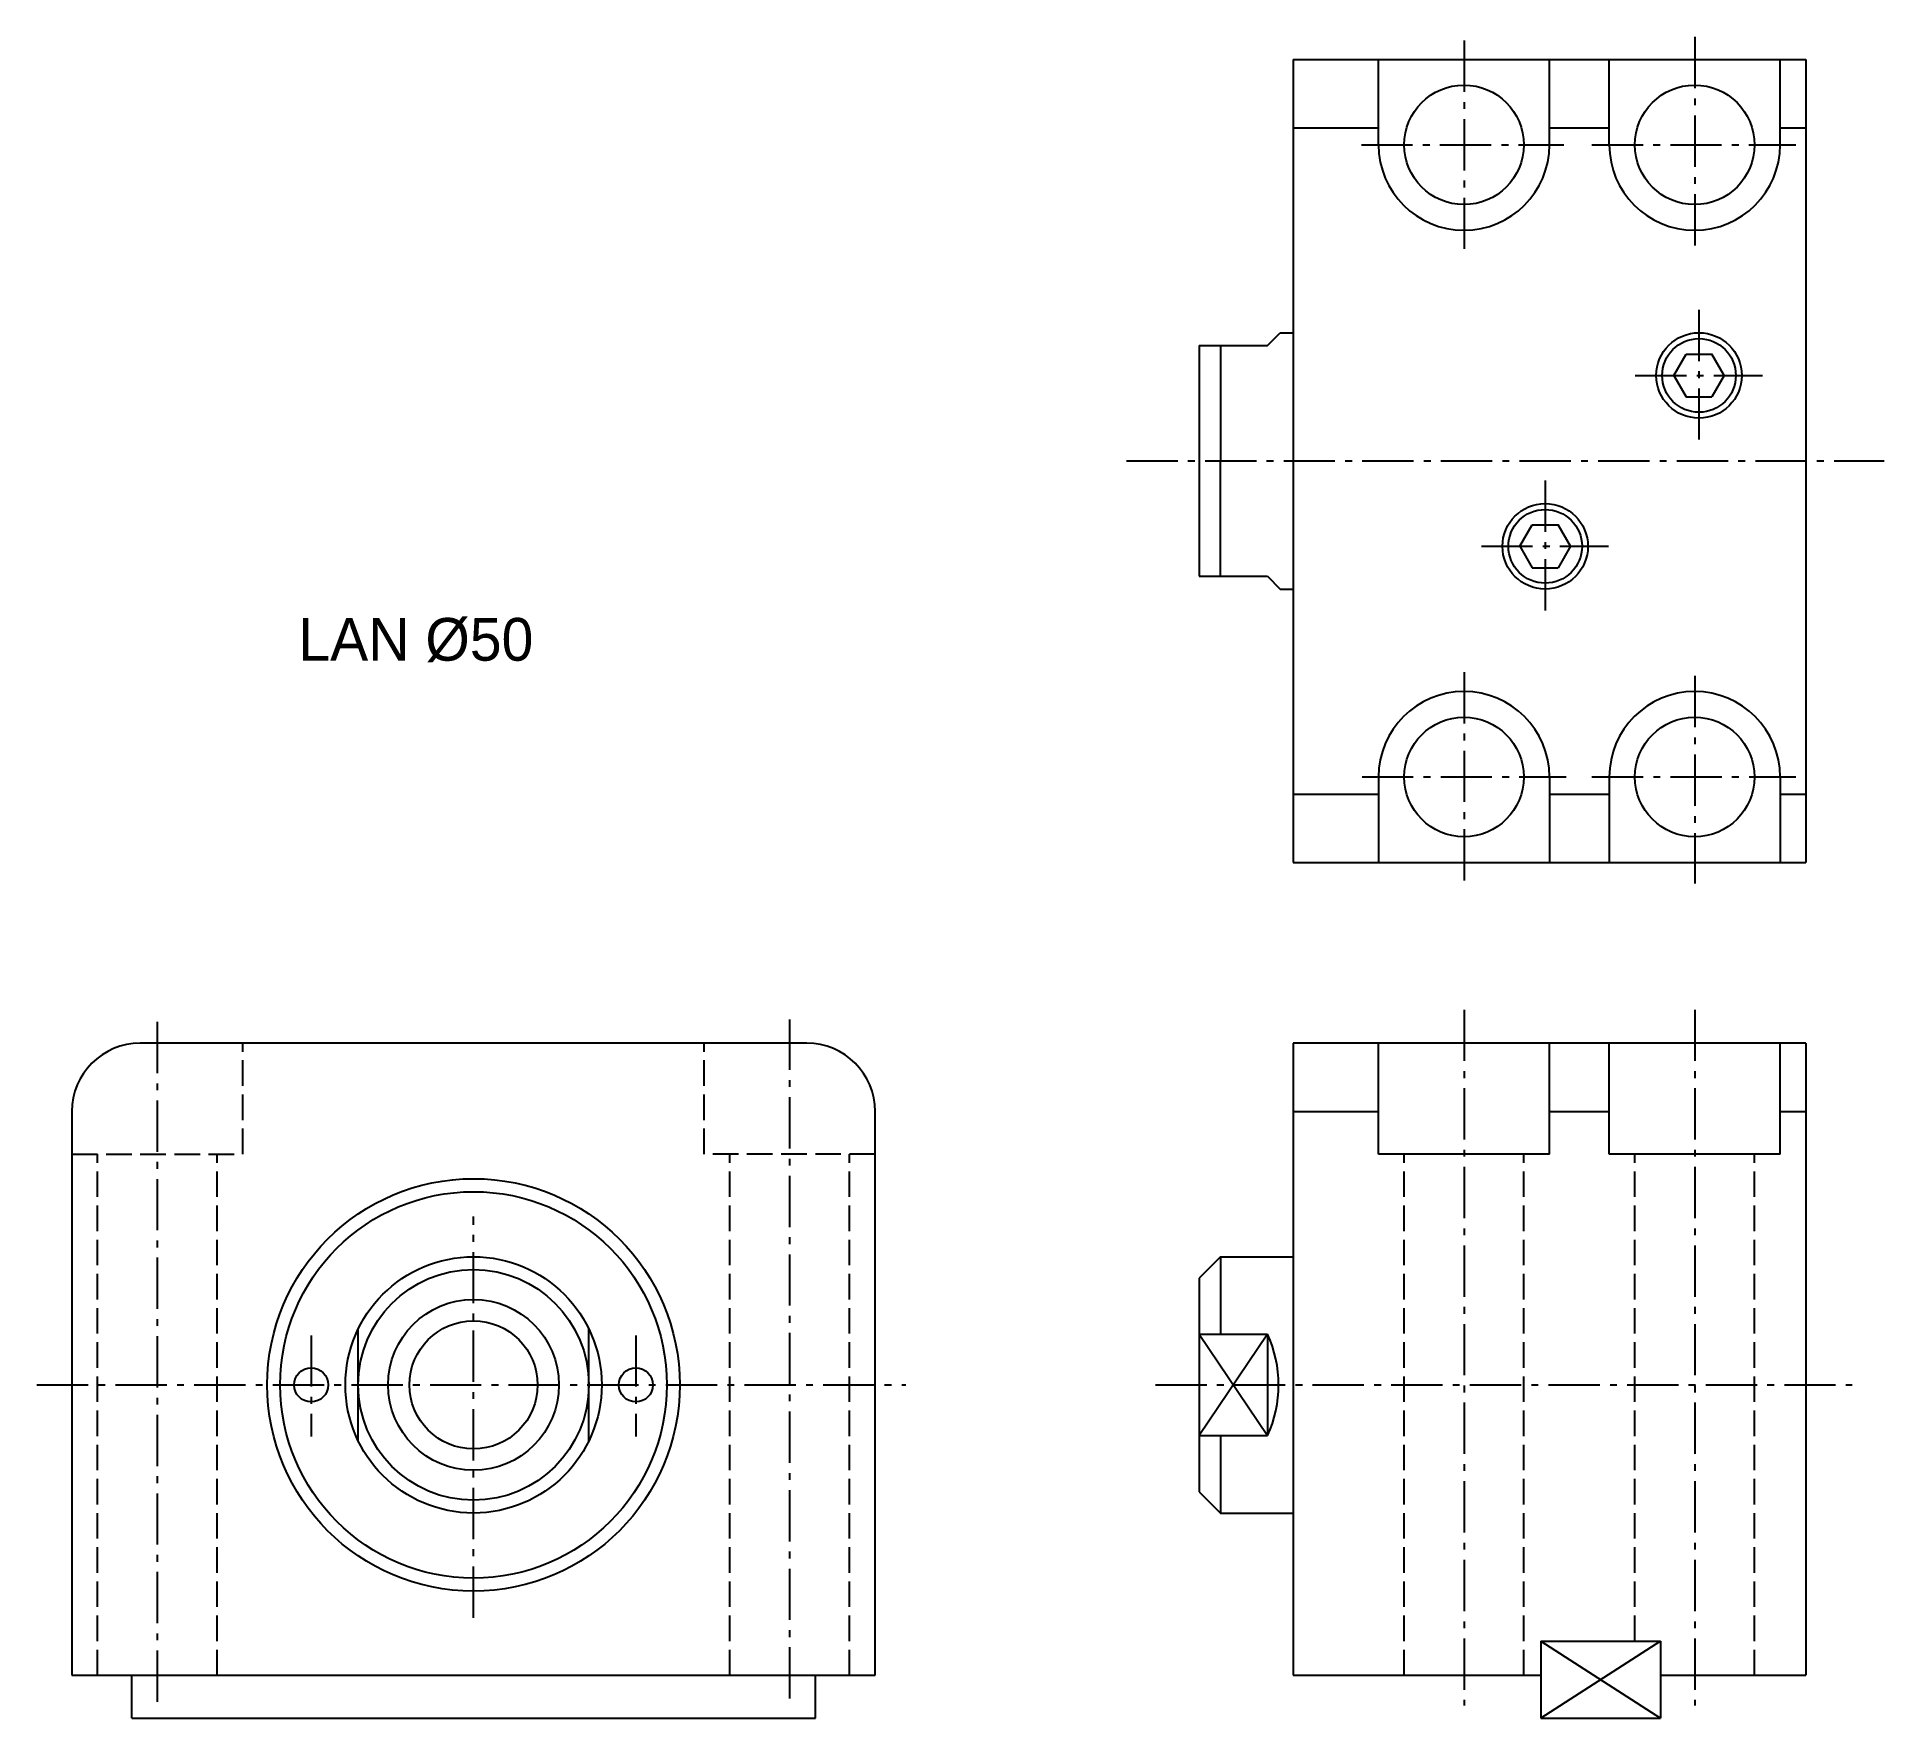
# Model space of a CAD drawing. Extents: x 193 to 409, y -10 to 187.
import ezdxf

# ---------------------------------------------------------------- set-up
doc = ezdxf.new("R2010")
doc.units = 0
doc.header["$MEASUREMENT"] = 0
doc.linetypes.add('DASHED', pattern=[4, 3, -1])
doc.linetypes.add('SCENTER', pattern=[9.2, 6, -1.2, 0.8, -1.2])
doc.layers.get('0').update_dxf_attribs({"linetype": 'CONTINUOUS'})
for name, color, linetype in [('CON', 2, 'CONTINUOUS'), ('DAS', 3, 'DASHED'), ('DIM', 7, 'CONTINUOUS'), ('SCEN', 1, 'SCENTER'), ('UTI', 7, 'CONTINUOUS')]:
    doc.layers.add(name, color=color, linetype=linetype)

# ---------------------------------------------------------------- blocks, each defined once
blk = doc.blocks.new('00000093')
at = {"layer": 'CON'}
for p, q in [((-2.95, 0), (-1.51, 2.5)), ((-1.51, 2.5), (1.51, 2.5)), ((2.95, 0), (1.51, 2.5)), ((2.95, 0), (1.51, -2.5)), ((-2.95, 0), (-1.51, -2.5)), ((-1.51, -2.5), (1.51, -2.5))]:
    blk.add_line(p, q, dxfattribs=at)
for radius in [5, 4.31]:
    blk.add_circle((0, 0), radius, dxfattribs=at)

msp = doc.modelspace()

# ---------------------------------------------------------------- linework, layer by layer
for p, q in [((368.79, -0.7), (382.79, -9.7)), ((382.79, -0.7), (368.79, -9.7))]:
    msp.add_line(p, q)
at = {"layer": 'CON'}
for p, q in [((339.79, 184.47), (339.79, 90.47)), ((339.79, 184.47), (399.79, 184.47)), ((349.79, 174.47), (349.79, 184.47)), ((369.79, 174.47), (369.79, 184.47)), ((376.79, 174.47), (376.79, 184.47)), ((396.79, 174.47), (396.79, 184.47)), ((399.79, 184.47), (399.79, 90.47)), ((339.79, 176.47), (349.79, 176.47)), ((369.79, 176.47), (376.79, 176.47)), ((396.79, 176.47), (399.79, 176.47)), ((336.79, 150.97), (338.29, 152.47)), ((338.29, 152.47), (339.79, 152.47)), ((328.79, 150.97), (328.79, 123.97)), ((328.79, 150.97), (336.79, 150.97)), ((331.29, 150.97), (331.29, 137.47)), ((331.29, 123.97), (331.29, 137.47)), ((328.79, 123.97), (336.79, 123.97)), ((336.79, 123.97), (338.29, 122.47)), ((338.29, 122.47), (339.79, 122.47)), ((349.79, 100.47), (349.79, 90.47)), ((369.79, 100.47), (369.79, 90.47)), ((376.79, 100.47), (376.79, 90.47)), ((396.79, 100.47), (396.79, 90.47)), ((339.79, 98.47), (349.79, 98.47)), ((369.79, 98.47), (376.79, 98.47)), ((396.79, 98.47), (399.79, 98.47)), ((339.79, 90.47), (399.79, 90.47)), ((282.88, 69.3), (204.88, 69.3)), ((399.79, 69.3), (339.79, 69.3)), ((339.79, 69.3), (339.79, -4.7)), ((349.79, 56.3), (349.79, 69.3)), ((369.79, 56.3), (369.79, 69.3)), ((376.79, 56.3), (376.79, 69.3)), ((396.79, 56.3), (396.79, 69.3)), ((399.79, 69.3), (399.79, -4.7)), ((196.88, 61.3), (196.88, -4.7)), ((290.88, -4.7), (290.88, 61.3)), ((339.79, 61.3), (349.79, 61.3)), ((369.79, 61.3), (376.79, 61.3)), ((396.79, 61.3), (399.79, 61.3)), ((369.79, 56.3), (349.79, 56.3)), ((396.79, 56.3), (376.79, 56.3)), ((331.29, 44.3), (328.79, 41.8)), ((331.29, 44.3), (339.79, 44.3)), ((331.29, 44.3), (331.29, 35.23)), ((328.79, 41.8), (328.79, 16.8)), ((230.38, 22.76), (230.38, 35.83)), ((257.38, 22.76), (257.38, 35.83)), ((328.79, 35.23), (336.79, 35.23)), ((336.79, 35.23), (336.79, 23.36)), ((328.79, 23.36), (336.79, 23.36)), ((331.29, 23.36), (331.29, 14.3)), ((328.79, 16.8), (331.29, 14.3)), ((331.29, 14.3), (339.79, 14.3)), ((368.79, -0.7), (368.79, -9.7)), ((368.79, -0.7), (382.79, -0.7)), ((382.79, -0.7), (382.79, -9.7)), ((196.88, -4.7), (290.88, -4.7)), ((203.88, -9.7), (203.88, -4.7)), ((283.88, -9.7), (283.88, -4.7)), ((339.79, -4.7), (368.79, -4.7)), ((382.79, -4.7), (399.79, -4.7)), ((203.88, -9.7), (283.88, -9.7)), ((368.79, -9.7), (382.79, -9.7))]:
    msp.add_line(p, q, dxfattribs=at)
for centre, radius in [((359.79, 174.47), 7), ((386.79, 174.47), 7), ((359.79, 100.47), 7), ((386.79, 100.47), 7), ((243.88, 29.3), 24.14), ((243.88, 29.3), 22.62), ((243.88, 29.3), 15), ((243.88, 29.3), 13.5), ((243.88, 29.3), 10), ((243.88, 29.3), 7.5), ((224.88, 29.3), 2), ((262.88, 29.3), 2)]:
    msp.add_circle(centre, radius, dxfattribs=at)
for centre, radius, start, end in [((359.79, 174.47), 10, 180, 0), ((386.79, 174.47), 10, 180, 0), ((359.79, 100.47), 10, 0, 180), ((386.79, 100.47), 10, 0, 180), ((204.88, 61.3), 8, 90, 180), ((282.88, 61.3), 8, 0, 90), ((323.9, 29.3), 14.2, 335.2777, 24.7223)]:
    msp.add_arc(centre, radius, start, end, dxfattribs=at)
at = {"layer": 'DAS'}
for p, q in [((216.88, 56.3), (216.88, 69.3)), ((270.88, 56.3), (270.88, 69.3)), ((196.88, 56.3), (216.88, 56.3)), ((199.88, -4.7), (199.88, 56.3)), ((213.88, -4.7), (213.88, 56.3)), ((290.88, 56.3), (270.88, 56.3)), ((273.88, -4.7), (273.88, 56.3)), ((287.88, -4.7), (287.88, 56.3)), ((352.79, -4.7), (352.79, 56.3)), ((366.79, -4.7), (366.79, 56.3)), ((379.79, -0.7), (379.79, 56.3)), ((393.79, -4.7), (393.79, 56.3))]:
    msp.add_line(p, q, dxfattribs=at)
at = {"layer": 'SCEN'}
for p, q in [((359.79, 186.68), (359.79, 161.23)), ((386.79, 187.1), (386.79, 161.75)), ((347.78, 174.47), (371.46, 174.47)), ((374.74, 174.47), (398.63, 174.47)), ((387.29, 155.16), (387.29, 139.42)), ((379.82, 147.47), (394.71, 147.47)), ((320.29, 137.47), (408.95, 137.47)), ((369.29, 135.16), (369.29, 119.42)), ((361.82, 127.47), (376.71, 127.47)), ((359.79, 112.74), (359.79, 88.11)), ((386.79, 112.29), (386.79, 88)), ((347.86, 100.47), (371.73, 100.47)), ((374.75, 100.47), (398.62, 100.47)), ((206.88, -7.8), (206.88, 72.46)), ((280.88, -7.42), (280.88, 72.08)), ((359.79, 73.22), (359.79, -8.23)), ((386.79, 73.22), (386.79, -8.23)), ((243.88, 2.05), (243.88, 49.03)), ((224.88, 35.1), (224.88, 23.27)), ((262.88, 35.1), (262.88, 23.27)), ((192.79, 29.3), (294.49, 29.3)), ((323.68, 29.3), (405.21, 29.3))]:
    msp.add_line(p, q, dxfattribs=at)
at = {"layer": 'UTI'}
for p, q in [((336.79, 35.23), (328.79, 23.36)), ((328.79, 35.23), (336.79, 23.36))]:
    msp.add_line(p, q, dxfattribs=at)

# ---------------------------------------------------------------- block references
at = {"layer": 'CON'}
for p in [(387.29, 147.47), (369.29, 127.47)]:
    msp.add_blockref('00000093', p, dxfattribs=at)

# ---------------------------------------------------------------- texts
at = {"layer": 'DIM', "insert": (223.38, 119.08), "char_height": 5, "width": 75.33, "attachment_point": 1}
msp.add_mtext('LAN %%C50', dxfattribs=at)

doc.saveas('drawing.dxf')
